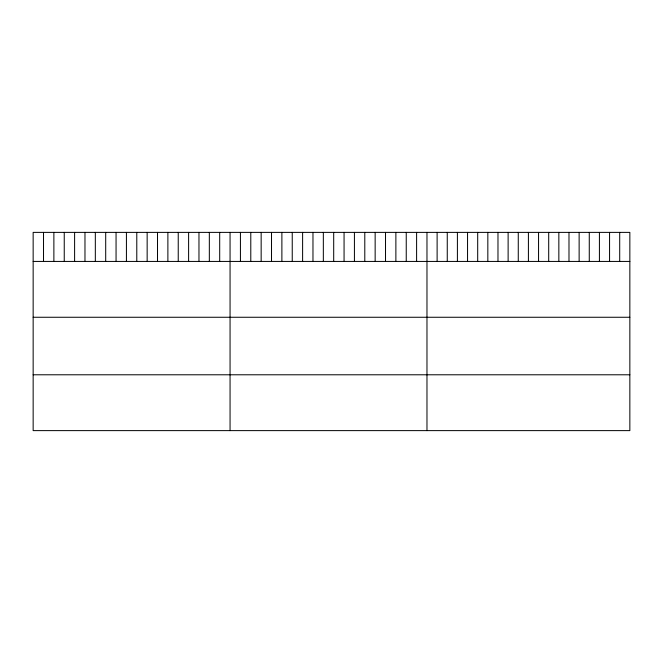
<?xml version="1.0" encoding="UTF-8"?>
<svg xmlns="http://www.w3.org/2000/svg" width="663" height="663" viewBox="0 0 663 663"><rect width="100%" height="100%" fill="white"/><g stroke="black" fill="none" stroke-linecap="round" stroke-linejoin="round"><path stroke-width="0.99" d="M629.85 261.429L629.85 430.619L33.15 430.619L33.15 232.381L629.85 232.381L629.85 261.429L33.15 261.429M33.15 317.262L629.85 317.262M33.15 374.786L629.85 374.786M619.706 232.381L619.706 261.429M609.562 232.381L609.562 261.429M599.418 232.381L599.418 261.429M589.274 232.381L589.274 261.429M579.13 232.381L579.13 261.429M568.987 232.381L568.987 261.429M558.843 232.381L558.843 261.429M548.699 232.381L548.699 261.429M538.555 232.381L538.555 261.429M528.411 232.381L528.411 261.429M518.267 232.381L518.267 261.429M508.123 232.381L508.123 261.429M497.979 232.381L497.979 261.429M487.835 232.381L487.835 261.429M477.691 232.381L477.691 261.429M467.548 232.381L467.548 261.429M457.404 232.381L457.404 261.429M447.26 232.381L447.26 261.429M437.116 232.381L437.116 261.429M426.972 232.381L426.972 430.619M416.604 232.381L416.604 261.429M406.245 232.381L406.245 261.429M395.877 232.381L395.877 261.429M385.518 232.381L385.518 261.429M375.15 232.381L375.15 261.429M364.791 232.381L364.791 261.429M354.423 232.381L354.423 261.429M344.064 232.381L344.064 261.429M333.696 232.381L333.696 261.429M323.337 232.381L323.337 261.429M312.969 232.381L312.969 261.429M302.61 232.381L302.61 261.429M292.242 232.381L292.242 261.429M281.883 232.381L281.883 261.429M271.515 232.381L271.515 261.429M261.156 232.381L261.156 261.429M250.788 232.381L250.788 261.429M240.429 232.381L240.429 261.429M230.061 232.381L230.061 430.619M219.693 232.381L219.693 261.429M209.334 232.381L209.334 261.429M198.966 232.381L198.966 261.429M188.607 232.381L188.607 261.429M178.239 232.381L178.239 261.429M167.88 232.381L167.88 261.429M157.512 232.381L157.512 261.429M147.153 232.381L147.153 261.429M136.785 232.381L136.785 261.429M126.426 232.381L126.426 261.429M116.058 232.381L116.058 261.429M105.699 232.381L105.699 261.429M95.331 232.381L95.331 261.429M84.972 232.381L84.972 261.429M74.604 232.381L74.604 261.429M64.245 232.381L64.245 261.429M53.877 232.381L53.877 261.429M43.518 232.381L43.518 261.429"/></g></svg>
